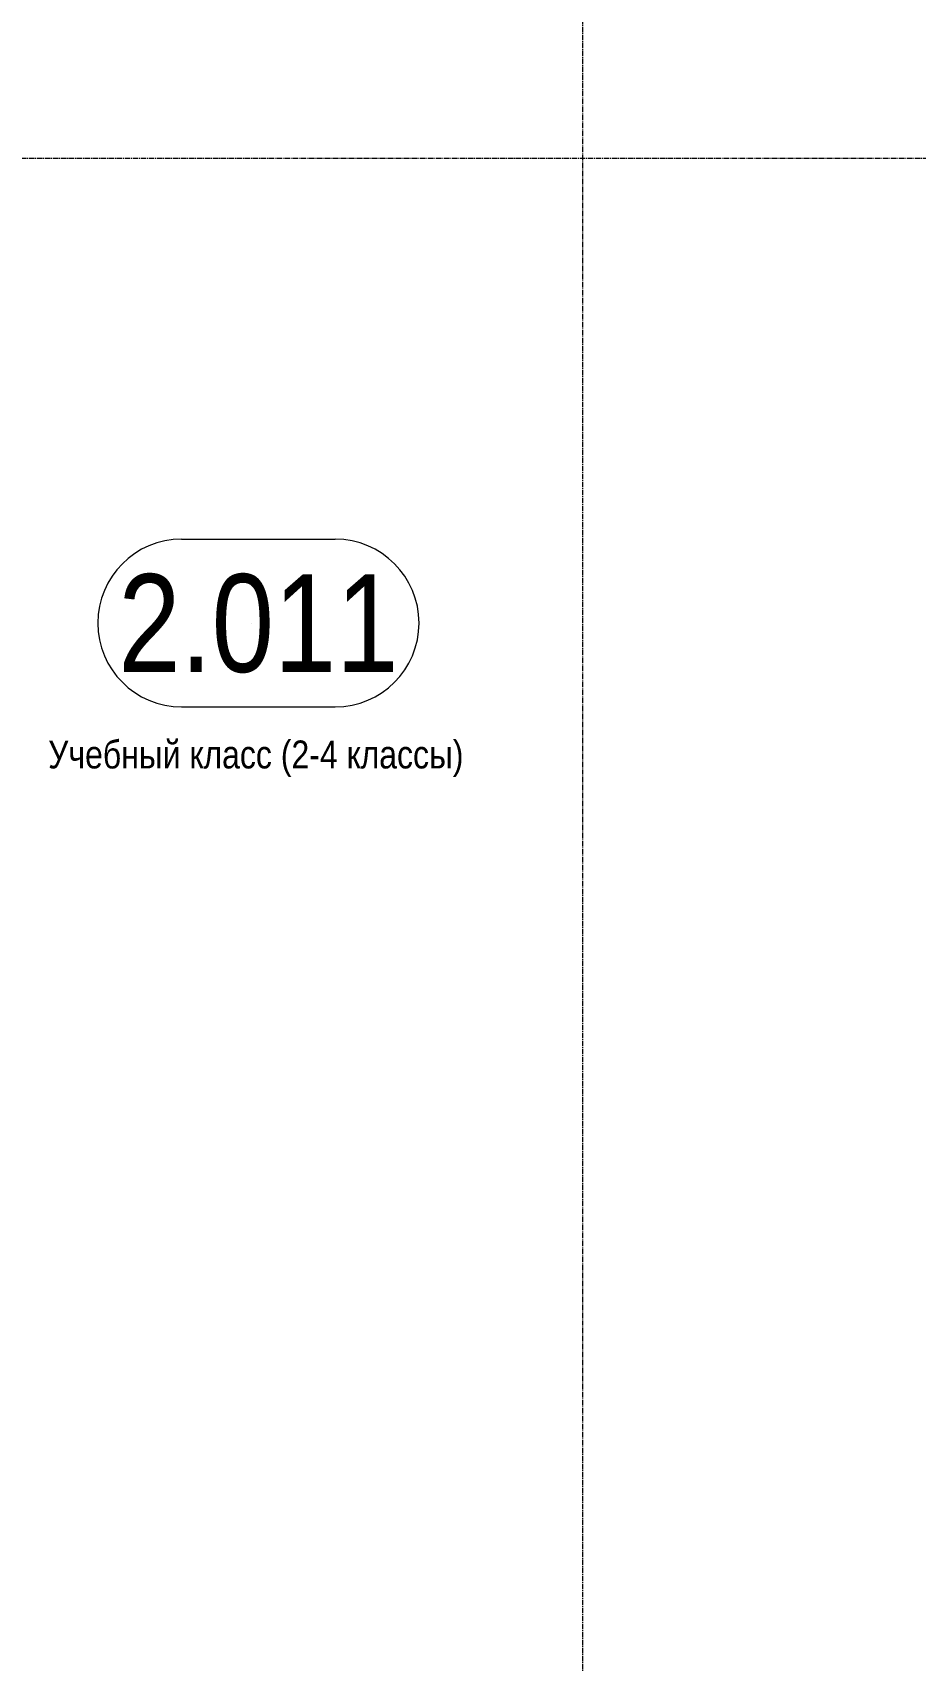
# Model space of a CAD drawing. Header units: millimetres. Extents: x 470010 to 1231400, y -134005 to 421770.
# Drawn here: x 675104 to 678265, y -46786 to -40961 of the extents above; entities that cross this region are included whole.
import ezdxf
from ezdxf.enums import TextEntityAlignment as Align

# ---------------------------------------------------------------- set-up
doc = ezdxf.new("R2010")
doc.units = ezdxf.units.MM
doc.linetypes.add('CENTER2', pattern=[28.575, 19.05, -3.175, 3.175, -3.175])
doc.layers.get('Defpoints').update_dxf_attribs({"color": 140})
doc.layers.add('АР_Area', color=5, linetype='Continuous', lineweight=5)
doc.layers.add('РД_Оси_100', color=7, linetype='Continuous', lineweight=0, true_color=0x525252)
doc.styles.add('style1', font='ARIALN.TTF')

# ---------------------------------------------------------------- blocks, each defined once
blk = doc.blocks.new('СОШ_2200_АР_ОСИ_М100_28.05.24')
at = {"layer": 'РД_Оси_100', "color": 251, "linetype": 'CENTER2', "true_color": 0x636466}
for p, q in [((4200, -6155), (4200, 139938.679)), ((29555, 52200), (-5954.958, 52200))]:
    blk.add_line(p, q, dxfattribs=at)
blk = doc.blocks.new('MOK-МаркаПом_овал_ареал')
for p, q in [((-2.75, 3), (2.75, 3)), ((-2.75, -3), (2.75, -3))]:
    blk.add_line(p, q)
for centre, radius, start, end in [((-2.75, 0), 3, 90, 270), ((2.75, 0), 3, 270, 90), ((-3.75, 0), 3.5, 0, 0.00095)]:
    blk.add_arc(centre, radius, start, end)
at = {"color": 0, "style": 'style1'}
blk.add_attdef('АР-ПОМЕЩЕНИЕ:НОМЕР', text='', height=3.5, dxfattribs=at).set_placement((0, 0), align=Align.MIDDLE)
at = {"layer": 'Defpoints', "color": 2, "style": 'style1'}
blk.add_attdef('АР-ПОМЕЩЕНИЕ:НАИМЕНОВАНИЕ', text='', height=1, dxfattribs=at).set_placement((-0.094, -4.814), align=Align.MIDDLE)
blk = doc.blocks.new('A$C9108343f')
at = {"layer": 'АР_Area', "color": 18, "linetype": 'Continuous', "lineweight": 15, "true_color": 0x000000, "xscale": 100, "yscale": 100, "zscale": 100}
blk.add_blockref('MOK-МаркаПом_овал_ареал', (10194.2, 57292.4), dxfattribs=at).add_auto_attribs({'АР-ПОМЕЩЕНИЕ:НОМЕР': '2.011', 'АР-ПОМЕЩЕНИЕ:НАИМЕНОВАНИЕ': 'Учебный класс (2-4 классы)'})
at = {"layer": 'РД_Оси_100'}
blk.add_blockref('СОШ_2200_АР_ОСИ_М100_28.05.24', (7155, 6755), dxfattribs=at)
at = {"layer": 'Defpoints', "color": 18, "true_color": 0x000000, "style": 'style1'}
for p in [(143949.3, 316089.1), (143975, 281639.5), (143890.4, 273244.7), (143840, 264276.8), (143967.8, 254892.4), (12252, 104178.1), (12382.6, 96023.1)]:
    blk.add_attdef('АР-ПОМЕЩЕНИЕ:НАИМЕНОВАНИЕ', text='', height=100, dxfattribs=at).set_placement(p, align=Align.MIDDLE)
at = {"layer": 'Defpoints', "color": 18, "true_color": 0x000000, "style": 'style1', "flags": 8}
for p in [(143951.3, 279099.1), (143848.3, 269251.1), (143875.3, 260094.2), (144049.7, 250824.7), (163419.3, 238153.4), (155897.5, 237966), (183037.2, 237966), (143342.9, 237876.2)]:
    blk.add_attdef('АР-ПОМЕЩЕНИЕ:НАИМЕНОВАНИЕ', text='', height=100, dxfattribs=at).set_placement(p, align=Align.MIDDLE)

msp = doc.modelspace()

# ---------------------------------------------------------------- block references
msp.add_blockref('A$C9108343f', (665718.612, -100366.242))
at = {"layer": 'АР_Area', "color": 18, "linetype": 'Continuous', "lineweight": 15, "true_color": 0x000000, "xscale": 100, "yscale": 100, "zscale": 100}
msp.add_blockref('MOK-МаркаПом_овал_ареал', (675912.817, -43073.852), dxfattribs=at).add_auto_attribs({'АР-ПОМЕЩЕНИЕ:НОМЕР': '2.011', 'АР-ПОМЕЩЕНИЕ:НАИМЕНОВАНИЕ': 'Учебный класс (2-4 классы)'})
at = {"layer": 'РД_Оси_100'}
msp.add_blockref('СОШ_2200_АР_ОСИ_М100_28.05.24', (672873.57, -93611.242), dxfattribs=at)

doc.saveas('drawing.dxf')
